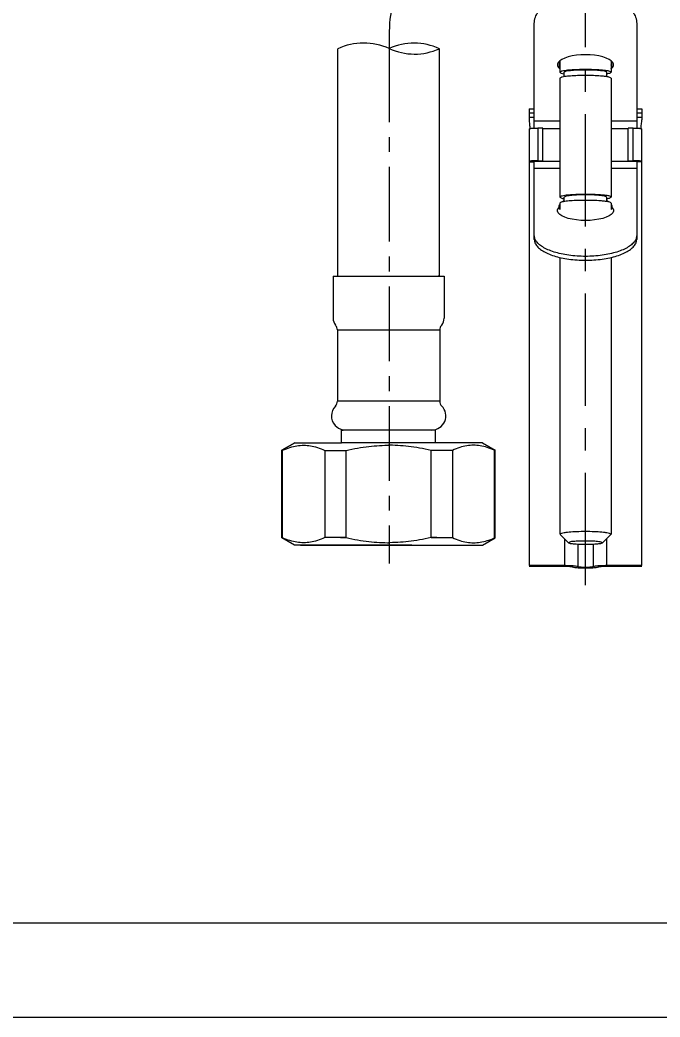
# Model space of a CAD drawing. Extents: x 21489 to 22083, y -3026 to -2606.
# Drawn here: x 21583.2 to 21658.2, y -3026.2 to -2909.5 of the extents above; entities that cross this region are included whole.
import ezdxf

# ---------------------------------------------------------------- set-up
doc = ezdxf.new("R2010")
doc.units = 0
doc.header["$LTSCALE"] = 7
doc.header["$MEASUREMENT"] = 0
doc.linetypes.add('CENTER', pattern=[2, 1.25, -0.25, 0.25, -0.25])
doc.layers.get('0').update_dxf_attribs({"color": 2, "linetype": 'CONTINUOUS'})
for name, color, linetype in [('CL', 1, 'CENTER'), ('D', 2, 'CONTINUOUS'), ('DWG', 7, 'CONTINUOUS'), ('HT', 3, 'CONTINUOUS'), ('TXT', 4, 'CONTINUOUS')]:
    doc.layers.add(name, color=color, linetype=linetype)

msp = doc.modelspace()

# ---------------------------------------------------------------- linework, layer by layer
at = {"linetype": 'Continuous'}
msp.add_lwpolyline([(21489.31243, -3026.23662), (22083.31243, -3026.23662), (22083.31243, -2606.23662), (21489.31243, -2606.23662)], close=True, dxfattribs=at)
at = {"color": 2, "linetype": 'Continuous'}
for centre, radius, start, end in [((21623.48099, -2919.58625), 7.38726, 66.1629458, 114.2535547), ((21629.38254, -2919.26909), 7.06941, 65.2119599, 114.361628), ((21629.43041, -2906.40593), 7.07408, 245.2292437, 294.3443442)]:
    msp.add_arc(centre, radius, start, end, dxfattribs=at)
at = {"layer": 'CL', "ltscale": 1.5}
msp.add_line((21649.4602, -2975.65352), (21649.4602, -2688.09979), dxfattribs=at)
at = {"layer": 'CL'}
msp.add_line((21626.46645, -2912.69072), (21626.46645, -2973.13806), dxfattribs=at)
msp.add_spline([(21638.36506, -2898.06816), (21635.06535, -2904.44075), (21627.91103, -2906.24666), (21626.46645, -2912.82914)], degree=3, dxfattribs=at)
at = {"layer": 'D'}
for p, q in [((21620.39648, -2945.77661), (21632.39648, -2945.77661)), ((21632.39648, -2954.13365), (21620.39648, -2954.13365)), ((21647.01557, -2973.38158), (21642.86506, -2973.38158)), ((21642.86506, -2973.44433), (21647.01557, -2973.44433)), ((21656.06506, -2973.38158), (21651.91455, -2973.38158)), ((21651.91455, -2973.44433), (21656.06506, -2973.44433))]:
    msp.add_line(p, q, dxfattribs=at)
msp.add_ellipse((21649.46506, -2914.7303), major_axis=(3.28935, 0), ratio=0.354503762, start_param=5.860603617, end_param=9.847359673, dxfattribs=at)
at = {"layer": 'D', "extrusion": (0, 0, -1)}
msp.add_ellipse((21649.46506, -2931.80086), major_axis=(3.28935, 0), ratio=0.354503762, start_param=5.860603617, end_param=9.847359673, dxfattribs=at)
at = {"layer": 'D'}
for points in [[(21648.58325, -2973.51544), (21648.43826, -2973.47235), (21648.18722, -2973.43496), (21647.84884, -2973.40607), (21647.44833, -2973.38782), (21647.01557, -2973.38158)], [(21647.01557, -2973.44433), (21647.28605, -2973.44823), (21647.53636, -2973.45963), (21647.74785, -2973.47769), (21647.90475, -2973.50106), (21647.99537, -2973.52799)], [(21647.99537, -2973.52799), (21648.11462, -2973.5649), (21648.31716, -2973.5976), (21648.59049, -2973.62406), (21648.91777, -2973.64267), (21649.2788, -2973.65227), (21649.65132, -2973.65227), (21650.01235, -2973.64267), (21650.33963, -2973.62406), (21650.61297, -2973.5976), (21650.81551, -2973.5649), (21650.93476, -2973.52799)], [(21650.34688, -2973.51544), (21650.25242, -2973.54221), (21650.08561, -2973.56479), (21649.86177, -2973.5811), (21649.60148, -2973.58965), (21649.32865, -2973.58965), (21649.06835, -2973.5811), (21648.84451, -2973.56479), (21648.6777, -2973.54221), (21648.58325, -2973.51544)], [(21651.91455, -2973.38158), (21651.48179, -2973.38782), (21651.08129, -2973.40607), (21650.74291, -2973.43496), (21650.49186, -2973.47235), (21650.34688, -2973.51544)], [(21650.93476, -2973.52799), (21651.02537, -2973.50106), (21651.18227, -2973.47769), (21651.39376, -2973.45963), (21651.64408, -2973.44823), (21651.91455, -2973.44433)]]:
    msp.add_spline(points, degree=3, dxfattribs=at)
at = {"layer": 'DWG'}
for p, q in [((21643.46506, -2922.1488), (21643.46506, -2909.88341)), ((21655.46506, -2909.88341), (21655.46506, -2922.1488)), ((21620.44648, -2939.49964), (21620.44648, -2912.85102)), ((21632.34648, -2939.49964), (21632.34648, -2912.85102)), ((21646.46506, -2914.26439), (21646.46506, -2915.6078)), ((21652.46506, -2914.26439), (21652.46506, -2915.6078)), ((21646.46506, -2916.30396), (21646.46506, -2930.2272)), ((21646.96506, -2916.13134), (21646.96506, -2915.6078)), ((21651.96506, -2916.13134), (21651.96506, -2915.6078)), ((21652.46506, -2916.30396), (21652.46506, -2930.2272)), ((21642.86506, -2919.89026), (21642.86506, -2921.19903)), ((21642.86506, -2919.89026), (21643.46506, -2919.89026)), ((21655.46506, -2919.89026), (21656.06506, -2919.89026)), ((21656.06506, -2919.89026), (21656.06506, -2921.19903)), ((21642.86506, -2920.37566), (21643.46506, -2920.37566)), ((21642.86506, -2920.88473), (21643.46506, -2920.88473)), ((21655.46506, -2920.37566), (21656.06506, -2920.37566)), ((21655.46506, -2920.88473), (21656.06506, -2920.88473)), ((21642.87638, -2922.22893), (21642.87638, -2926.05315)), ((21643.46506, -2921.28922), (21646.46506, -2921.28922)), ((21644.46506, -2922.14004), (21643.86506, -2922.14004)), ((21643.86506, -2922.14004), (21643.86506, -2925.96426)), ((21644.46506, -2926.027), (21644.46506, -2922.14004)), ((21644.46506, -2922.20279), (21646.46506, -2922.20279)), ((21652.46506, -2921.28922), (21655.46506, -2921.28922)), ((21652.46506, -2922.20279), (21654.46506, -2922.20279)), ((21655.06506, -2922.14004), (21654.46506, -2922.14004)), ((21654.46506, -2926.027), (21654.46506, -2922.14004)), ((21655.06506, -2925.96426), (21655.06506, -2922.14004)), ((21656.05375, -2926.05315), (21656.05375, -2922.22893)), ((21642.86506, -2926.07929), (21642.86506, -2973.38158)), ((21642.86506, -2926.07929), (21643.46506, -2926.07929)), ((21643.46506, -2935.18398), (21643.46506, -2926.027)), ((21643.46506, -2926.027), (21646.46506, -2926.027)), ((21643.46506, -2926.83599), (21646.46506, -2926.83599)), ((21643.86506, -2925.96426), (21644.46506, -2925.96426)), ((21652.46506, -2926.027), (21655.46506, -2926.027)), ((21652.46506, -2926.83599), (21655.46506, -2926.83599)), ((21654.46506, -2925.96426), (21655.06506, -2925.96426)), ((21655.46506, -2926.027), (21655.46506, -2935.18398)), ((21655.98158, -2926.07929), (21655.46506, -2926.07929)), ((21656.06506, -2926.07929), (21656.05375, -2926.07929)), ((21656.06506, -2973.38158), (21656.06506, -2926.07929)), ((21646.96506, -2930.75074), (21646.96506, -2930.2272)), ((21651.96506, -2930.75074), (21651.96506, -2930.2272)), ((21646.46506, -2930.92336), (21646.46506, -2931.69618)), ((21652.46506, -2930.92336), (21652.46506, -2931.69618)), ((21646.46506, -2937.29717), (21646.46506, -2969.70951)), ((21652.46506, -2937.29717), (21652.46506, -2969.70951)), ((21619.89648, -2939.49964), (21619.89648, -2944.41401)), ((21619.89648, -2939.49964), (21632.89648, -2939.49964)), ((21632.89648, -2939.49964), (21632.89648, -2944.41401)), ((21620.22523, -2945.28196), (21620.17477, -2945.21782)), ((21632.56774, -2945.28196), (21632.6182, -2945.21782)), ((21620.39648, -2945.77661), (21620.39648, -2954.13365)), ((21632.39648, -2945.77661), (21632.39648, -2954.13365)), ((21620.89648, -2957.49964), (21621.09342, -2957.49964)), ((21620.89648, -2958.99964), (21620.89648, -2957.49964)), ((21631.89648, -2957.49964), (21621.09342, -2957.49964)), ((21631.89648, -2958.99964), (21631.89648, -2957.49964)), ((21613.89648, -2959.86479), (21615.39497, -2958.99964)), ((21615.39492, -2958.99964), (21613.89653, -2959.86473)), ((21614.20302, -2959.77229), (21614.42029, -2959.68522)), ((21614.42029, -2959.68522), (21614.63375, -2959.60744)), ((21614.63375, -2959.60744), (21614.84383, -2959.53865)), ((21614.84383, -2959.53865), (21615.05097, -2959.47859)), ((21615.05097, -2959.47859), (21615.25557, -2959.42704)), ((21615.25557, -2959.42704), (21615.45804, -2959.38381)), ((21615.39497, -2958.99964), (21615.39492, -2958.99964)), ((21615.39497, -2958.99964), (21620.64648, -2958.99964)), ((21615.45804, -2959.38381), (21615.65874, -2959.34874)), ((21615.65874, -2959.34874), (21615.85805, -2959.32171)), ((21615.85805, -2959.32171), (21616.05634, -2959.30262)), ((21616.05634, -2959.30262), (21616.25394, -2959.2914)), ((21616.25394, -2959.2914), (21616.45122, -2959.28802)), ((21616.45122, -2959.28802), (21616.64852, -2959.29245)), ((21616.64852, -2959.29245), (21616.8462, -2959.30472)), ((21616.8462, -2959.30472), (21617.04459, -2959.32487)), ((21617.04459, -2959.32487), (21617.24407, -2959.35298)), ((21617.24407, -2959.35298), (21617.44499, -2959.38913)), ((21617.44499, -2959.38913), (21617.64772, -2959.43346)), ((21617.64772, -2959.43346), (21617.85264, -2959.48614)), ((21617.85264, -2959.48614), (21618.06015, -2959.54736)), ((21618.06015, -2959.54736), (21618.27066, -2959.61734)), ((21618.27066, -2959.61734), (21618.4846, -2959.69634)), ((21620.64648, -2958.99964), (21620.89648, -2958.99964)), ((21637.39492, -2958.99964), (21620.89648, -2958.99964)), ((21622.10212, -2959.73542), (21622.44042, -2959.66948)), ((21622.44042, -2959.66948), (21622.77415, -2959.60919)), ((21622.77415, -2959.60919), (21623.10374, -2959.55442)), ((21623.10374, -2959.55442), (21623.4296, -2959.50503)), ((21623.4296, -2959.50503), (21623.75212, -2959.46091)), ((21623.75212, -2959.46091), (21624.0717, -2959.42195)), ((21624.0717, -2959.42195), (21624.3887, -2959.38809)), ((21624.3887, -2959.38809), (21624.70349, -2959.35923)), ((21624.70349, -2959.35923), (21625.01643, -2959.33532)), ((21625.01643, -2959.33532), (21625.32787, -2959.31629)), ((21625.32787, -2959.31629), (21625.63814, -2959.30212)), ((21625.63814, -2959.30212), (21625.94759, -2959.29277)), ((21625.94759, -2959.29277), (21626.25655, -2959.28822)), ((21626.25655, -2959.28822), (21626.39648, -2959.28833)), ((21626.53641, -2959.28822), (21626.39648, -2959.28833)), ((21626.84538, -2959.29277), (21626.53641, -2959.28822)), ((21627.15483, -2959.30212), (21626.84538, -2959.29277)), ((21627.4651, -2959.31629), (21627.15483, -2959.30212)), ((21627.77653, -2959.33532), (21627.4651, -2959.31629)), ((21628.08947, -2959.35923), (21627.77653, -2959.33532)), ((21628.40426, -2959.38809), (21628.08947, -2959.35923)), ((21628.72126, -2959.42195), (21628.40426, -2959.38809)), ((21629.04084, -2959.46091), (21628.72126, -2959.42195)), ((21629.36337, -2959.50503), (21629.04084, -2959.46091)), ((21629.68922, -2959.55442), (21629.36337, -2959.50503)), ((21630.01881, -2959.60919), (21629.68922, -2959.55442)), ((21630.35254, -2959.66948), (21630.01881, -2959.60919)), ((21630.69085, -2959.73542), (21630.35254, -2959.66948)), ((21634.52231, -2959.61734), (21634.30837, -2959.69634)), ((21634.73281, -2959.54736), (21634.52231, -2959.61734)), ((21634.94032, -2959.48614), (21634.73281, -2959.54736)), ((21635.14525, -2959.43346), (21634.94032, -2959.48614)), ((21635.34798, -2959.38913), (21635.14525, -2959.43346)), ((21635.54889, -2959.35298), (21635.34798, -2959.38913)), ((21635.74837, -2959.32487), (21635.54889, -2959.35298)), ((21635.94677, -2959.30472), (21635.74837, -2959.32487)), ((21636.14444, -2959.29245), (21635.94677, -2959.30472)), ((21636.34175, -2959.28802), (21636.14444, -2959.29245)), ((21636.53903, -2959.2914), (21636.34175, -2959.28802)), ((21636.73663, -2959.30262), (21636.53903, -2959.2914)), ((21636.93491, -2959.32171), (21636.73663, -2959.30262)), ((21637.13422, -2959.34874), (21636.93491, -2959.32171)), ((21637.33493, -2959.38381), (21637.13422, -2959.34874)), ((21637.53739, -2959.42704), (21637.33493, -2959.38381)), ((21637.39492, -2958.99964), (21638.89643, -2959.86654)), ((21637.742, -2959.47859), (21637.53739, -2959.42704)), ((21637.94914, -2959.53865), (21637.742, -2959.47859)), ((21638.15922, -2959.60744), (21637.94914, -2959.53865)), ((21638.37267, -2959.68522), (21638.15922, -2959.60744)), ((21638.58994, -2959.77229), (21638.37267, -2959.68522)), ((21613.89648, -2959.86479), (21613.89653, -2959.86473)), ((21613.89648, -2970.1353), (21613.89648, -2959.86479)), ((21613.89648, -2970.13169), (21613.89648, -2959.86659)), ((21613.89653, -2959.86654), (21613.89651, -2959.86664)), ((21613.89651, -2959.86664), (21613.89679, -2959.86674)), ((21613.89679, -2959.86674), (21613.89737, -2959.86684)), ((21613.89737, -2959.86684), (21613.89826, -2959.86694)), ((21613.89826, -2959.86694), (21613.89945, -2959.86704)), ((21613.89945, -2959.86704), (21613.90094, -2959.86714)), ((21613.90094, -2959.86714), (21613.90274, -2959.86724)), ((21613.90274, -2959.86724), (21613.90486, -2959.86735)), ((21613.90486, -2959.86735), (21613.90728, -2959.86745)), ((21613.90728, -2959.86745), (21613.91001, -2959.86755)), ((21613.91001, -2959.86755), (21613.91305, -2959.86765)), ((21613.91305, -2959.86765), (21613.9164, -2959.86775)), ((21613.9164, -2959.86775), (21613.92007, -2959.86785)), ((21613.92007, -2959.86785), (21613.92406, -2959.86796)), ((21613.92406, -2959.86796), (21613.92836, -2959.86806)), ((21613.92836, -2959.86806), (21613.93297, -2959.86816)), ((21613.93297, -2959.86816), (21613.93791, -2959.86826)), ((21613.93791, -2959.86826), (21613.94316, -2959.86837)), ((21613.94316, -2959.86837), (21613.94874, -2959.86847)), ((21613.94874, -2959.86847), (21613.95463, -2959.86857)), ((21613.95463, -2959.86857), (21613.96085, -2959.86867)), ((21613.96085, -2959.86867), (21613.9674, -2959.86878)), ((21613.9674, -2959.86878), (21613.97426, -2959.86888)), ((21613.97426, -2959.86888), (21613.98146, -2959.86898)), ((21613.98146, -2959.86898), (21614.20302, -2959.77229)), ((21613.98146, -2970.12691), (21613.98146, -2959.86898)), ((21618.4846, -2959.69634), (21618.70242, -2959.78468)), ((21618.70242, -2959.78468), (21618.92459, -2959.8827)), ((21618.92459, -2959.8827), (21619.01989, -2959.88281)), ((21618.92459, -2959.8827), (21618.92459, -2970.09953)), ((21619.01989, -2959.88281), (21619.11601, -2959.88291)), ((21619.11601, -2959.88291), (21619.21295, -2959.88302)), ((21619.21295, -2959.88302), (21619.3107, -2959.88312)), ((21619.3107, -2959.88312), (21619.40923, -2959.88323)), ((21619.40923, -2959.88323), (21619.50853, -2959.88333)), ((21619.50853, -2959.88333), (21619.60858, -2959.88343)), ((21619.60858, -2959.88343), (21619.70938, -2959.88353)), ((21619.70938, -2959.88353), (21619.8109, -2959.88362)), ((21619.8109, -2959.88362), (21619.91313, -2959.88372)), ((21619.91313, -2959.88372), (21620.01605, -2959.88381)), ((21620.01605, -2959.88381), (21620.11964, -2959.8839)), ((21620.11964, -2959.8839), (21620.2239, -2959.88399)), ((21620.2239, -2959.88399), (21620.32881, -2959.88408)), ((21620.32881, -2959.88408), (21620.43434, -2959.88417)), ((21620.43434, -2959.88417), (21620.5405, -2959.88426)), ((21620.5405, -2959.88426), (21620.64725, -2959.88434)), ((21620.64725, -2959.88434), (21620.75458, -2959.88442)), ((21620.75458, -2959.88442), (21620.86249, -2959.8845)), ((21620.86249, -2959.8845), (21620.97094, -2959.88458)), ((21620.97094, -2959.88458), (21621.07994, -2959.88466)), ((21621.07994, -2959.88466), (21621.18945, -2959.88474)), ((21621.18945, -2959.88474), (21621.29947, -2959.88481)), ((21621.29947, -2959.88481), (21621.40999, -2959.88488)), ((21621.40999, -2959.88488), (21621.7588, -2959.80716)), ((21621.40999, -2970.09516), (21621.40999, -2959.88488)), ((21621.7588, -2959.80716), (21622.10212, -2959.73542)), ((21631.03417, -2959.80716), (21630.69085, -2959.73542)), ((21631.38298, -2959.88488), (21631.03417, -2959.80716)), ((21631.49349, -2959.88481), (21631.38298, -2959.88488)), ((21631.38298, -2970.09516), (21631.38298, -2959.88488)), ((21631.60351, -2959.88474), (21631.49349, -2959.88481)), ((21631.71303, -2959.88466), (21631.60351, -2959.88474)), ((21631.82202, -2959.88458), (21631.71303, -2959.88466)), ((21631.93048, -2959.8845), (21631.82202, -2959.88458)), ((21632.03838, -2959.88442), (21631.93048, -2959.8845)), ((21632.14572, -2959.88434), (21632.03838, -2959.88442)), ((21632.25247, -2959.88426), (21632.14572, -2959.88434)), ((21632.35862, -2959.88417), (21632.25247, -2959.88426)), ((21632.46416, -2959.88408), (21632.35862, -2959.88417)), ((21632.56906, -2959.88399), (21632.46416, -2959.88408)), ((21632.67332, -2959.8839), (21632.56906, -2959.88399)), ((21632.77692, -2959.88381), (21632.67332, -2959.8839)), ((21632.87984, -2959.88372), (21632.77692, -2959.88381)), ((21632.98207, -2959.88362), (21632.87984, -2959.88372)), ((21633.08359, -2959.88353), (21632.98207, -2959.88362)), ((21633.18438, -2959.88343), (21633.08359, -2959.88353)), ((21633.28444, -2959.88333), (21633.18438, -2959.88343)), ((21633.38374, -2959.88323), (21633.28444, -2959.88333)), ((21633.48227, -2959.88312), (21633.38374, -2959.88323)), ((21633.58001, -2959.88302), (21633.48227, -2959.88312)), ((21633.67695, -2959.88291), (21633.58001, -2959.88302)), ((21633.77308, -2959.88281), (21633.67695, -2959.88291)), ((21633.86837, -2959.8827), (21633.77308, -2959.88281)), ((21634.09055, -2959.78468), (21633.86837, -2959.8827)), ((21633.86837, -2959.8827), (21633.86837, -2970.09953)), ((21634.30837, -2959.69634), (21634.09055, -2959.78468)), ((21638.81151, -2959.86898), (21638.58994, -2959.77229)), ((21638.8187, -2959.86888), (21638.81151, -2959.86898)), ((21638.81151, -2970.12691), (21638.81151, -2959.86898)), ((21638.82557, -2959.86878), (21638.8187, -2959.86888)), ((21638.83211, -2959.86867), (21638.82557, -2959.86878)), ((21638.83833, -2959.86857), (21638.83211, -2959.86867)), ((21638.84423, -2959.86847), (21638.83833, -2959.86857)), ((21638.8498, -2959.86837), (21638.84423, -2959.86847)), ((21638.85506, -2959.86826), (21638.8498, -2959.86837)), ((21638.85999, -2959.86816), (21638.85506, -2959.86826)), ((21638.86461, -2959.86806), (21638.85999, -2959.86816)), ((21638.86891, -2959.86796), (21638.86461, -2959.86806)), ((21638.87289, -2959.86785), (21638.86891, -2959.86796)), ((21638.87656, -2959.86775), (21638.87289, -2959.86785)), ((21638.87992, -2959.86765), (21638.87656, -2959.86775)), ((21638.88296, -2959.86755), (21638.87992, -2959.86765)), ((21638.88569, -2959.86745), (21638.88296, -2959.86755)), ((21638.88811, -2959.86735), (21638.88569, -2959.86745)), ((21638.89022, -2959.86724), (21638.88811, -2959.86735)), ((21638.89202, -2959.86714), (21638.89022, -2959.86724)), ((21638.89352, -2959.86704), (21638.89202, -2959.86714)), ((21638.89471, -2959.86694), (21638.89352, -2959.86704)), ((21638.89559, -2959.86684), (21638.89471, -2959.86694)), ((21638.89618, -2959.86674), (21638.89559, -2959.86684)), ((21638.89646, -2959.86664), (21638.89618, -2959.86674)), ((21638.89643, -2959.86654), (21638.89646, -2959.86664)), ((21638.89648, -2970.13169), (21638.89648, -2959.86659)), ((21615.39358, -2970.99964), (21613.89648, -2970.1353)), ((21613.89648, -2970.13531), (21613.89648, -2970.1353)), ((21613.89648, -2970.13532), (21613.89648, -2970.13531)), ((21613.89649, -2970.13533), (21613.89648, -2970.13532)), ((21613.89661, -2970.13151), (21613.89649, -2970.13171)), ((21613.89649, -2970.13171), (21613.89669, -2970.13192)), ((21613.89649, -2970.13534), (21613.89649, -2970.13533)), ((21613.89649, -2970.13535), (21613.89649, -2970.13534)), ((21613.8965, -2970.13536), (21613.89649, -2970.13535)), ((21613.8965, -2970.13537), (21613.8965, -2970.13536)), ((21613.89651, -2970.13538), (21613.8965, -2970.13537)), ((21613.89651, -2970.13539), (21613.89651, -2970.13538)), ((21613.89652, -2970.1354), (21613.89651, -2970.13539)), ((21613.89653, -2970.13541), (21613.89652, -2970.1354)), ((21613.89653, -2970.13542), (21613.89653, -2970.13541)), ((21613.89654, -2970.13543), (21613.89653, -2970.13542)), ((21613.89655, -2970.13544), (21613.89654, -2970.13543)), ((21613.89656, -2970.13545), (21613.89655, -2970.13544)), ((21613.89657, -2970.13546), (21613.89656, -2970.13545)), ((21613.89658, -2970.13547), (21613.89657, -2970.13546)), ((21613.8966, -2970.13548), (21613.89658, -2970.13547)), ((21613.89661, -2970.13549), (21613.8966, -2970.13548)), ((21613.89704, -2970.1313), (21613.89661, -2970.13151)), ((21613.89662, -2970.1355), (21613.89661, -2970.13549)), ((21613.89664, -2970.13551), (21613.89662, -2970.1355)), ((21613.89665, -2970.13552), (21613.89664, -2970.13551)), ((21613.89667, -2970.13553), (21613.89665, -2970.13552)), ((21613.89669, -2970.13554), (21613.89667, -2970.13553)), ((21615.39335, -2970.99964), (21613.89669, -2970.13554)), ((21613.89779, -2970.13109), (21613.89704, -2970.1313)), ((21613.89886, -2970.13089), (21613.89779, -2970.13109)), ((21613.90026, -2970.13068), (21613.89886, -2970.13089)), ((21613.90197, -2970.13047), (21613.90026, -2970.13068)), ((21613.90401, -2970.13026), (21613.90197, -2970.13047)), ((21613.90637, -2970.13006), (21613.90401, -2970.13026)), ((21613.90905, -2970.12985), (21613.90637, -2970.13006)), ((21613.91206, -2970.12964), (21613.90905, -2970.12985)), ((21613.9154, -2970.12943), (21613.91206, -2970.12964)), ((21613.91907, -2970.12922), (21613.9154, -2970.12943)), ((21613.92307, -2970.12901), (21613.91907, -2970.12922)), ((21613.9274, -2970.1288), (21613.92307, -2970.12901)), ((21613.93206, -2970.12859), (21613.9274, -2970.1288)), ((21613.93705, -2970.12838), (21613.93206, -2970.12859)), ((21613.94238, -2970.12817), (21613.93705, -2970.12838)), ((21613.94805, -2970.12796), (21613.94238, -2970.12817)), ((21613.95405, -2970.12775), (21613.94805, -2970.12796)), ((21613.96039, -2970.12754), (21613.95405, -2970.12775)), ((21613.96707, -2970.12733), (21613.96039, -2970.12754)), ((21613.9741, -2970.12712), (21613.96707, -2970.12733)), ((21613.98146, -2970.12691), (21613.9741, -2970.12712)), ((21614.20267, -2970.22279), (21613.98146, -2970.12691)), ((21618.70216, -2970.19804), (21618.48411, -2970.28687)), ((21618.92459, -2970.09953), (21618.70216, -2970.19804)), ((21619.01991, -2970.09931), (21618.92459, -2970.09953)), ((21619.11606, -2970.09909), (21619.01991, -2970.09931)), ((21619.21302, -2970.09888), (21619.11606, -2970.09909)), ((21619.31078, -2970.09868), (21619.21302, -2970.09888)), ((21619.40933, -2970.09847), (21619.31078, -2970.09868)), ((21619.50864, -2970.09827), (21619.40933, -2970.09847)), ((21619.60871, -2970.09807), (21619.50864, -2970.09827)), ((21619.70952, -2970.09787), (21619.60871, -2970.09807)), ((21619.81104, -2970.09768), (21619.70952, -2970.09787)), ((21619.91328, -2970.09749), (21619.81104, -2970.09768)), ((21620.0162, -2970.0973), (21619.91328, -2970.09749)), ((21620.1198, -2970.09712), (21620.0162, -2970.0973)), ((21620.22406, -2970.09693), (21620.1198, -2970.09712)), ((21620.32896, -2970.09676), (21620.22406, -2970.09693)), ((21620.43449, -2970.09658), (21620.32896, -2970.09676)), ((21620.54063, -2970.09641), (21620.43449, -2970.09658)), ((21620.64737, -2970.09624), (21620.54063, -2970.09641)), ((21620.7547, -2970.09608), (21620.64737, -2970.09624)), ((21620.75458, -2970.09562), (21620.86249, -2970.09554)), ((21620.86259, -2970.09592), (21620.7547, -2970.09608)), ((21620.86249, -2970.09554), (21620.97094, -2970.09546)), ((21620.97103, -2970.09576), (21620.86259, -2970.09592)), ((21620.97094, -2970.09546), (21621.07994, -2970.09539)), ((21621.08, -2970.09561), (21620.97103, -2970.09576)), ((21621.07994, -2970.09539), (21621.18945, -2970.09531)), ((21621.1895, -2970.09546), (21621.08, -2970.09561)), ((21621.18945, -2970.09531), (21621.29947, -2970.09524)), ((21621.40999, -2970.09516), (21621.1895, -2970.09546)), ((21621.29947, -2970.09524), (21621.40999, -2970.09516)), ((21621.40999, -2970.09516), (21621.7588, -2970.17289)), ((21621.7588, -2970.17289), (21622.10212, -2970.24463)), ((21631.03417, -2970.17289), (21630.69085, -2970.24463)), ((21631.38298, -2970.09516), (21631.03417, -2970.17289)), ((21631.38298, -2970.09516), (21631.60347, -2970.09546)), ((21631.49349, -2970.09524), (21631.38298, -2970.09516)), ((21631.60351, -2970.09531), (21631.49349, -2970.09524)), ((21631.60347, -2970.09546), (21631.71296, -2970.09561)), ((21631.71303, -2970.09539), (21631.60351, -2970.09531)), ((21631.71296, -2970.09561), (21631.82194, -2970.09576)), ((21631.82202, -2970.09546), (21631.71303, -2970.09539)), ((21631.82194, -2970.09576), (21631.93038, -2970.09592)), ((21631.93048, -2970.09554), (21631.82202, -2970.09546)), ((21631.93038, -2970.09592), (21632.03827, -2970.09608)), ((21632.03838, -2970.09562), (21631.93048, -2970.09554)), ((21632.03827, -2970.09608), (21632.14559, -2970.09624)), ((21632.14559, -2970.09624), (21632.25233, -2970.09641)), ((21632.25233, -2970.09641), (21632.35848, -2970.09658)), ((21632.35848, -2970.09658), (21632.46401, -2970.09676)), ((21632.46401, -2970.09676), (21632.56891, -2970.09693)), ((21632.56891, -2970.09693), (21632.67317, -2970.09712)), ((21632.67317, -2970.09712), (21632.77677, -2970.0973)), ((21632.77677, -2970.0973), (21632.87969, -2970.09749)), ((21632.87969, -2970.09749), (21632.98192, -2970.09768)), ((21632.98192, -2970.09768), (21633.08345, -2970.09787)), ((21633.08345, -2970.09787), (21633.18425, -2970.09807)), ((21633.18425, -2970.09807), (21633.28432, -2970.09827)), ((21633.28432, -2970.09827), (21633.38364, -2970.09847)), ((21633.38364, -2970.09847), (21633.48218, -2970.09868)), ((21633.48218, -2970.09868), (21633.57994, -2970.09888)), ((21633.57994, -2970.09888), (21633.67691, -2970.09909)), ((21633.67691, -2970.09909), (21633.77305, -2970.09931)), ((21633.77305, -2970.09931), (21633.86837, -2970.09953)), ((21633.86837, -2970.09953), (21634.0908, -2970.19804)), ((21634.0908, -2970.19804), (21634.30886, -2970.28687)), ((21637.39335, -2970.99964), (21638.89628, -2970.13192)), ((21638.5903, -2970.22279), (21638.81151, -2970.12691)), ((21638.81151, -2970.12691), (21638.81887, -2970.12712)), ((21638.81887, -2970.12712), (21638.82589, -2970.12733)), ((21638.82589, -2970.12733), (21638.83257, -2970.12754)), ((21638.83257, -2970.12754), (21638.83891, -2970.12775)), ((21638.83891, -2970.12775), (21638.84492, -2970.12796)), ((21638.84492, -2970.12796), (21638.85058, -2970.12817)), ((21638.85058, -2970.12817), (21638.85591, -2970.12838)), ((21638.85591, -2970.12838), (21638.86091, -2970.12859)), ((21638.86091, -2970.12859), (21638.86557, -2970.1288)), ((21638.86557, -2970.1288), (21638.8699, -2970.12901)), ((21638.8699, -2970.12901), (21638.87389, -2970.12922)), ((21638.87389, -2970.12922), (21638.87756, -2970.12943)), ((21638.87756, -2970.12943), (21638.8809, -2970.12964)), ((21638.8809, -2970.12964), (21638.88391, -2970.12985)), ((21638.88391, -2970.12985), (21638.8866, -2970.13006)), ((21638.8866, -2970.13006), (21638.88896, -2970.13026)), ((21638.88896, -2970.13026), (21638.891, -2970.13047)), ((21638.891, -2970.13047), (21638.89271, -2970.13068)), ((21638.89271, -2970.13068), (21638.8941, -2970.13089)), ((21638.8941, -2970.13089), (21638.89517, -2970.13109)), ((21638.89517, -2970.13109), (21638.89593, -2970.1313)), ((21638.89593, -2970.1313), (21638.89636, -2970.13151)), ((21638.89648, -2970.13171), (21638.89628, -2970.13192)), ((21638.89636, -2970.13151), (21638.89648, -2970.13171)), ((21646.48169, -2969.7425), (21647.47615, -2970.72602)), ((21652.44843, -2969.7425), (21651.45397, -2970.72602)), ((21652.46506, -2969.70951), (21652.44843, -2969.7425)), ((21614.41963, -2970.30909), (21614.20267, -2970.22279)), ((21614.63282, -2970.38614), (21614.41963, -2970.30909)), ((21614.84268, -2970.45423), (21614.63282, -2970.38614)), ((21615.04963, -2970.51362), (21614.84268, -2970.45423)), ((21615.25408, -2970.56453), (21615.04963, -2970.51362)), ((21615.45642, -2970.60714), (21615.25408, -2970.56453)), ((21615.39335, -2970.99964), (21615.39358, -2970.99964)), ((21616.09648, -2970.99964), (21615.39358, -2970.99964)), ((21615.65704, -2970.64162), (21615.45642, -2970.60714)), ((21615.85629, -2970.66807), (21615.65704, -2970.64162)), ((21629.12963, -2970.99964), (21615.73448, -2970.99964)), ((21616.05453, -2970.68661), (21615.85629, -2970.66807)), ((21616.25213, -2970.69728), (21616.05453, -2970.68661)), ((21616.09648, -2970.99964), (21629.12963, -2970.99964)), ((21616.44942, -2970.70014), (21616.25213, -2970.69728)), ((21616.64676, -2970.69519), (21616.44942, -2970.70014)), ((21616.8445, -2970.68241), (21616.64676, -2970.69519)), ((21617.04298, -2970.66176), (21616.8445, -2970.68241)), ((21617.24256, -2970.63316), (21617.04298, -2970.66176)), ((21617.4436, -2970.59652), (21617.24256, -2970.63316)), ((21617.64647, -2970.5517), (21617.4436, -2970.59652)), ((21617.85155, -2970.49853), (21617.64647, -2970.5517)), ((21618.05924, -2970.43683), (21617.85155, -2970.49853)), ((21618.26995, -2970.36637), (21618.05924, -2970.43683)), ((21618.48411, -2970.28687), (21618.26995, -2970.36637)), ((21622.10212, -2970.24463), (21622.44042, -2970.31057)), ((21622.44042, -2970.31057), (21622.77415, -2970.37085)), ((21622.77415, -2970.37085), (21623.10374, -2970.42563)), ((21623.10374, -2970.42563), (21623.4296, -2970.47502)), ((21623.4296, -2970.47502), (21623.75212, -2970.51914)), ((21623.75212, -2970.51914), (21624.0717, -2970.55809)), ((21624.0717, -2970.55809), (21624.3887, -2970.59196)), ((21624.3887, -2970.59196), (21624.70349, -2970.62082)), ((21624.70349, -2970.62082), (21625.01643, -2970.64473)), ((21625.01643, -2970.64473), (21625.32787, -2970.66375)), ((21625.32787, -2970.66375), (21625.63814, -2970.67792)), ((21625.63814, -2970.67792), (21625.94759, -2970.68728)), ((21625.94759, -2970.68728), (21626.25655, -2970.69183)), ((21626.25655, -2970.69183), (21626.39648, -2970.69172)), ((21626.53641, -2970.69183), (21626.39648, -2970.69172)), ((21626.84538, -2970.68728), (21626.53641, -2970.69183)), ((21627.15483, -2970.67792), (21626.84538, -2970.68728)), ((21627.4651, -2970.66375), (21627.15483, -2970.67792)), ((21627.77653, -2970.64473), (21627.4651, -2970.66375)), ((21628.08947, -2970.62082), (21627.77653, -2970.64473)), ((21628.40426, -2970.59196), (21628.08947, -2970.62082)), ((21628.72126, -2970.55809), (21628.40426, -2970.59196)), ((21629.04084, -2970.51914), (21628.72126, -2970.55809)), ((21629.36337, -2970.47502), (21629.04084, -2970.51914)), ((21629.12963, -2970.99964), (21637.39335, -2970.99964)), ((21629.68922, -2970.42563), (21629.36337, -2970.47502)), ((21630.01881, -2970.37085), (21629.68922, -2970.42563)), ((21630.35254, -2970.31057), (21630.01881, -2970.37085)), ((21630.69085, -2970.24463), (21630.35254, -2970.31057)), ((21634.30886, -2970.28687), (21634.52301, -2970.36637)), ((21634.52301, -2970.36637), (21634.73372, -2970.43683)), ((21634.73372, -2970.43683), (21634.94141, -2970.49853)), ((21634.94141, -2970.49853), (21635.1465, -2970.5517)), ((21635.1465, -2970.5517), (21635.34937, -2970.59652)), ((21635.34937, -2970.59652), (21635.55041, -2970.63316)), ((21635.55041, -2970.63316), (21635.74999, -2970.66176)), ((21635.74999, -2970.66176), (21635.94847, -2970.68241)), ((21635.94847, -2970.68241), (21636.1462, -2970.69519)), ((21636.1462, -2970.69519), (21636.34354, -2970.70014)), ((21636.34354, -2970.70014), (21636.54084, -2970.69728)), ((21636.54084, -2970.69728), (21636.73843, -2970.68661)), ((21636.73843, -2970.68661), (21636.93668, -2970.66807)), ((21636.93668, -2970.66807), (21637.13593, -2970.64162)), ((21637.13593, -2970.64162), (21637.33654, -2970.60714)), ((21637.33654, -2970.60714), (21637.53889, -2970.56453)), ((21637.53889, -2970.56453), (21637.74334, -2970.51362)), ((21637.74334, -2970.51362), (21637.95029, -2970.45423)), ((21637.95029, -2970.45423), (21638.16015, -2970.38614)), ((21638.16015, -2970.38614), (21638.37333, -2970.30909)), ((21638.37333, -2970.30909), (21638.5903, -2970.22279)), ((21647.01557, -2970.27051), (21647.01557, -2973.31884)), ((21647.47829, -2970.7267), (21647.46506, -2970.70403)), ((21648.58325, -2970.89121), (21648.58325, -2973.4527)), ((21650.34688, -2970.89121), (21650.34688, -2973.4527)), ((21651.46506, -2970.70403), (21651.45183, -2970.7267)), ((21651.91455, -2970.27051), (21651.91455, -2973.31884))]:
    msp.add_line(p, q, dxfattribs=at)
for centre, radius, start, end in [((21621.19648, -2944.41401), 1.3, 180, 218.192902), ((21631.59648, -2944.41401), 1.3, 321.807098, 0), ((21619.59648, -2945.77661), 0.8, 0, 38.192902), ((21633.19648, -2945.77661), 0.8, 141.807098, 180), ((21621.34517, -2955.84964), 1.65, 135.5407103, 222.0731288), ((21619.59648, -2954.13365), 0.8, 315.5407103, 0), ((21631.4478, -2955.84964), 1.65, 270, 44.4592897), ((21633.19648, -2954.13365), 0.8, 180, 224.4592897), ((21621.34517, -2955.84964), 1.65, 222.0731288, 259.6550493)]:
    msp.add_arc(centre, radius, start, end, dxfattribs=at)
for points in [[(21643.50305, -2909.48788), (21643.54689, -2909.30292), (21643.79014, -2908.73825), (21644.18818, -2908.20481), (21644.73016, -2907.71716), (21645.40131, -2907.28858), (21646.18331, -2906.93079), (21647.05484, -2906.65354), (21647.99211, -2906.46439), (21648.96957, -2906.36851), (21649.96055, -2906.36851), (21650.93801, -2906.46439), (21651.87529, -2906.65354), (21652.74682, -2906.93079), (21653.52882, -2907.28858), (21654.19996, -2907.71716), (21654.74195, -2908.20481), (21655.13999, -2908.73825), (21655.38324, -2909.30292), (21655.42707, -2909.48788)], [(21643.50176, -2909.49467), (21643.50305, -2909.48788)], [(21655.42707, -2909.48788), (21655.42836, -2909.49467)], [(21643.46506, -2909.88341), (21643.50176, -2909.49467)], [(21655.42836, -2909.49467), (21655.46506, -2909.88341)], [(21646.46437, -2914.26408), (21646.42463, -2914.36615), (21646.36506, -2914.72166)], [(21646.36506, -2914.72166), (21646.42463, -2915.07716), (21646.46437, -2915.17924)], [(21646.39174, -2914.55517), (21646.42463, -2914.67267), (21646.46437, -2914.77474)], [(21651.69496, -2915.39727), (21651.22842, -2915.35398), (21650.39211, -2915.30942), (21649.46506, -2915.29407), (21648.53801, -2915.30942), (21647.70171, -2915.35398), (21647.03801, -2915.42339), (21646.72513, -2915.48329)], [(21652.56506, -2914.72166), (21652.5055, -2914.36615), (21652.46575, -2914.26408)], [(21652.46575, -2914.77474), (21652.5055, -2914.67267), (21652.53839, -2914.55517)], [(21652.46575, -2915.17924), (21652.5055, -2915.07716), (21652.56506, -2914.72166)], [(21646.72513, -2915.48329), (21646.61189, -2915.51085), (21646.46506, -2915.6078)], [(21646.46506, -2915.6078), (21646.61189, -2915.70475), (21646.96503, -2915.7806)], [(21646.72513, -2916.17945), (21646.61189, -2916.20701), (21646.46506, -2916.30396)], [(21651.69496, -2916.09343), (21651.22842, -2916.05015), (21650.39211, -2916.00558), (21649.46506, -2915.99023), (21648.53801, -2916.00558), (21647.70171, -2916.05015), (21647.03801, -2916.11955), (21646.72513, -2916.17945)], [(21651.96506, -2915.6078), (21651.81429, -2915.51838), (21651.38017, -2915.43975), (21650.71506, -2915.38138), (21649.89918, -2915.35033), (21649.03094, -2915.35033), (21648.21506, -2915.38138), (21647.54995, -2915.43975), (21647.11583, -2915.51838), (21646.96506, -2915.6078)], [(21652.46506, -2915.6078), (21652.31823, -2915.51085), (21651.89211, -2915.42339), (21651.69496, -2915.39727)], [(21652.46506, -2916.30396), (21652.31823, -2916.20701), (21651.89211, -2916.11955), (21651.69496, -2916.09343)], [(21651.96509, -2915.7806), (21652.20499, -2915.73231)], [(21652.20499, -2915.73231), (21652.31823, -2915.70475), (21652.46506, -2915.6078)], [(21642.86506, -2921.19903), (21642.87831, -2921.42421), (21642.90839, -2921.6858), (21642.93699, -2921.96731), (21642.94322, -2922.06252)], [(21642.87638, -2922.22893), (21642.92705, -2922.20837), (21642.94776, -2922.20314)], [(21642.94322, -2922.06252), (21642.94814, -2922.20309)], [(21642.94776, -2922.20314), (21643.01729, -2922.18916)], [(21643.01729, -2922.18916), (21643.14087, -2922.1725), (21643.29273, -2922.15886), (21643.46506, -2922.14877)], [(21643.46506, -2922.14877), (21643.47122, -2922.14849), (21643.53491, -2922.14591)], [(21643.53491, -2922.14591), (21643.66638, -2922.14213), (21643.86506, -2922.14004)], [(21655.06506, -2922.14004), (21655.26374, -2922.14213), (21655.4589, -2922.14849), (21655.46506, -2922.14877)], [(21655.46506, -2922.14877), (21655.52062, -2922.15152)], [(21655.52062, -2922.15152), (21655.6374, -2922.15886), (21655.78925, -2922.1725), (21655.91284, -2922.18916), (21655.98237, -2922.20314)], [(21655.98198, -2922.20309), (21655.98296, -2922.15844)], [(21655.98237, -2922.20314), (21656.00308, -2922.20837), (21656.04136, -2922.22171)], [(21655.98296, -2922.15844), (21655.9869, -2922.06252)], [(21655.9869, -2922.06252), (21655.99314, -2921.96731), (21656.02174, -2921.6858), (21656.05182, -2921.42421), (21656.06506, -2921.19903)], [(21656.04136, -2922.22171), (21656.05375, -2922.22893)], [(21643.4095, -2925.97573), (21643.29273, -2925.98308), (21643.14087, -2925.99672), (21643.01729, -2926.01337), (21642.92705, -2926.03259), (21642.87638, -2926.05315)], [(21642.87638, -2926.05315), (21642.90445, -2926.06652), (21642.93207, -2926.0751)], [(21642.93207, -2926.0751), (21642.94855, -2926.07929)], [(21643.86506, -2925.96426), (21643.66638, -2925.96634), (21643.47122, -2925.97271), (21643.4095, -2925.97573)], [(21655.39521, -2925.97012), (21655.26374, -2925.96634), (21655.06506, -2925.96426)], [(21656.00308, -2926.03259), (21655.91284, -2926.01337), (21655.78925, -2925.99672), (21655.6374, -2925.98308), (21655.4589, -2925.97271), (21655.39521, -2925.97012)], [(21655.98158, -2926.07929), (21656.02567, -2926.06652), (21656.05066, -2926.05517)], [(21656.05375, -2926.05315), (21656.00308, -2926.03259)], [(21656.05066, -2926.05517), (21656.05375, -2926.05315)], [(21646.72513, -2930.10269), (21646.61189, -2930.13025), (21646.46506, -2930.2272)], [(21646.46506, -2930.2272), (21646.61189, -2930.32414), (21646.96503, -2930.39999)], [(21651.69496, -2930.01666), (21651.22842, -2929.97338), (21650.39211, -2929.92882), (21649.46506, -2929.91346), (21648.53801, -2929.92882), (21647.70171, -2929.97338), (21647.03801, -2930.04279), (21646.72513, -2930.10269)], [(21651.96506, -2930.2272), (21651.81429, -2930.13778), (21651.38017, -2930.05914), (21650.71506, -2930.00078), (21649.89918, -2929.96972), (21649.03094, -2929.96972), (21648.21506, -2930.00078), (21647.54995, -2930.05914), (21647.11583, -2930.13778), (21646.96506, -2930.2272)], [(21652.46506, -2930.2272), (21652.31823, -2930.13025), (21651.89211, -2930.04279), (21651.69496, -2930.01666)], [(21651.96509, -2930.39999), (21652.20499, -2930.3517)], [(21652.20499, -2930.3517), (21652.31823, -2930.32414), (21652.46506, -2930.2272)], [(21646.36506, -2931.37981), (21646.37193, -2931.29751)], [(21646.46427, -2931.69669), (21646.42463, -2931.62577), (21646.36506, -2931.37981)], [(21646.37193, -2931.29751), (21646.42463, -2931.13386), (21646.46427, -2931.06294)], [(21646.41663, -2931.60781), (21646.42463, -2931.59064), (21646.46427, -2931.51973)], [(21646.72513, -2930.79885), (21646.61189, -2930.82641), (21646.46506, -2930.92336)], [(21651.69496, -2930.71283), (21651.22842, -2930.66954), (21650.39211, -2930.62498), (21649.46506, -2930.60962), (21648.53801, -2930.62498), (21647.70171, -2930.66954), (21647.03801, -2930.73895), (21646.72513, -2930.79885)], [(21646.78052, -2930.74925), (21646.88751, -2930.67938), (21646.9646, -2930.63456)], [(21652.46506, -2930.92336), (21652.31823, -2930.82641), (21651.89211, -2930.73895), (21651.69496, -2930.71283)], [(21651.96553, -2930.63456), (21652.04262, -2930.67938), (21652.1496, -2930.74925)], [(21652.46586, -2931.06294), (21652.5055, -2931.13386), (21652.55819, -2931.29751)], [(21652.56506, -2931.37981), (21652.5055, -2931.62577), (21652.46586, -2931.69669)], [(21652.46586, -2931.51973), (21652.5055, -2931.59064), (21652.51349, -2931.60781)], [(21652.55819, -2931.29751), (21652.56506, -2931.37981)], [(21643.54689, -2935.12882), (21643.46506, -2934.7272)], [(21643.61002, -2935.26079), (21643.54689, -2935.12882)], [(21655.38324, -2935.12882), (21655.3201, -2935.26079)], [(21655.46506, -2934.7272), (21655.38324, -2935.12882)], [(21643.46506, -2935.18398), (21643.54689, -2935.5856), (21643.79014, -2935.97627), (21644.18818, -2936.34533), (21644.73016, -2936.68272), (21645.40131, -2936.97923), (21646.18331, -2937.22677), (21647.05484, -2937.41859), (21647.99211, -2937.54946), (21648.96957, -2937.61579), (21649.96055, -2937.61579), (21650.93801, -2937.54946), (21651.87529, -2937.41859), (21652.74682, -2937.22677), (21653.52882, -2936.97923), (21654.19996, -2936.68272), (21654.74195, -2936.34533), (21655.13999, -2935.97627), (21655.38324, -2935.5856), (21655.46506, -2935.18398)], [(21655.3201, -2935.26079), (21655.13999, -2935.51948), (21654.74195, -2935.88855), (21654.19996, -2936.22594), (21653.52882, -2936.52245), (21652.74682, -2936.76999), (21651.87529, -2936.96181), (21650.93801, -2937.09268), (21649.96055, -2937.15901), (21648.96957, -2937.15901), (21647.99211, -2937.09268), (21647.05484, -2936.96181), (21646.18331, -2936.76999), (21645.40131, -2936.52245), (21644.73016, -2936.22594), (21644.18818, -2935.88855), (21643.79014, -2935.51948), (21643.61002, -2935.26079)], [(21646.9593, -2969.54101), (21646.64598, -2969.60221), (21646.46506, -2969.70951)], [(21651.97083, -2969.54101), (21651.7632, -2969.50785), (21650.96506, -2969.43781), (21649.98601, -2969.40054), (21648.94412, -2969.40054), (21647.96506, -2969.43781), (21647.16693, -2969.50785), (21646.9593, -2969.54101)], [(21652.28414, -2969.60221), (21651.97083, -2969.54101)], [(21652.46506, -2969.70951), (21652.28414, -2969.60221)], [(21651.19617, -2970.60544), (21650.87928, -2970.55613), (21650.23043, -2970.51079), (21649.46506, -2970.49487), (21648.6997, -2970.51079), (21648.05085, -2970.55613), (21647.6173, -2970.62399), (21647.46506, -2970.70403)], [(21651.45797, -2970.73041), (21651.31282, -2970.78407), (21650.87928, -2970.85192), (21650.23043, -2970.89726), (21649.46506, -2970.91318), (21648.6997, -2970.89726), (21648.05085, -2970.85192), (21647.6173, -2970.78407), (21647.47216, -2970.73041)], [(21651.46506, -2970.70403), (21651.31282, -2970.62399), (21651.19617, -2970.60544)]]:
    msp.add_spline(points, degree=3, dxfattribs=at)
at = {"layer": 'HT'}
msp.add_line((21632.34648, -2939.39993), (21632.24677, -2939.49964), dxfattribs=at)
at = {"layer": 'TXT', "color": 4, "linetype": 'Continuous'}
msp.add_line((22069.31243, -3015.23662), (21515.31243, -3015.23662), dxfattribs=at)

doc.saveas('drawing.dxf')
